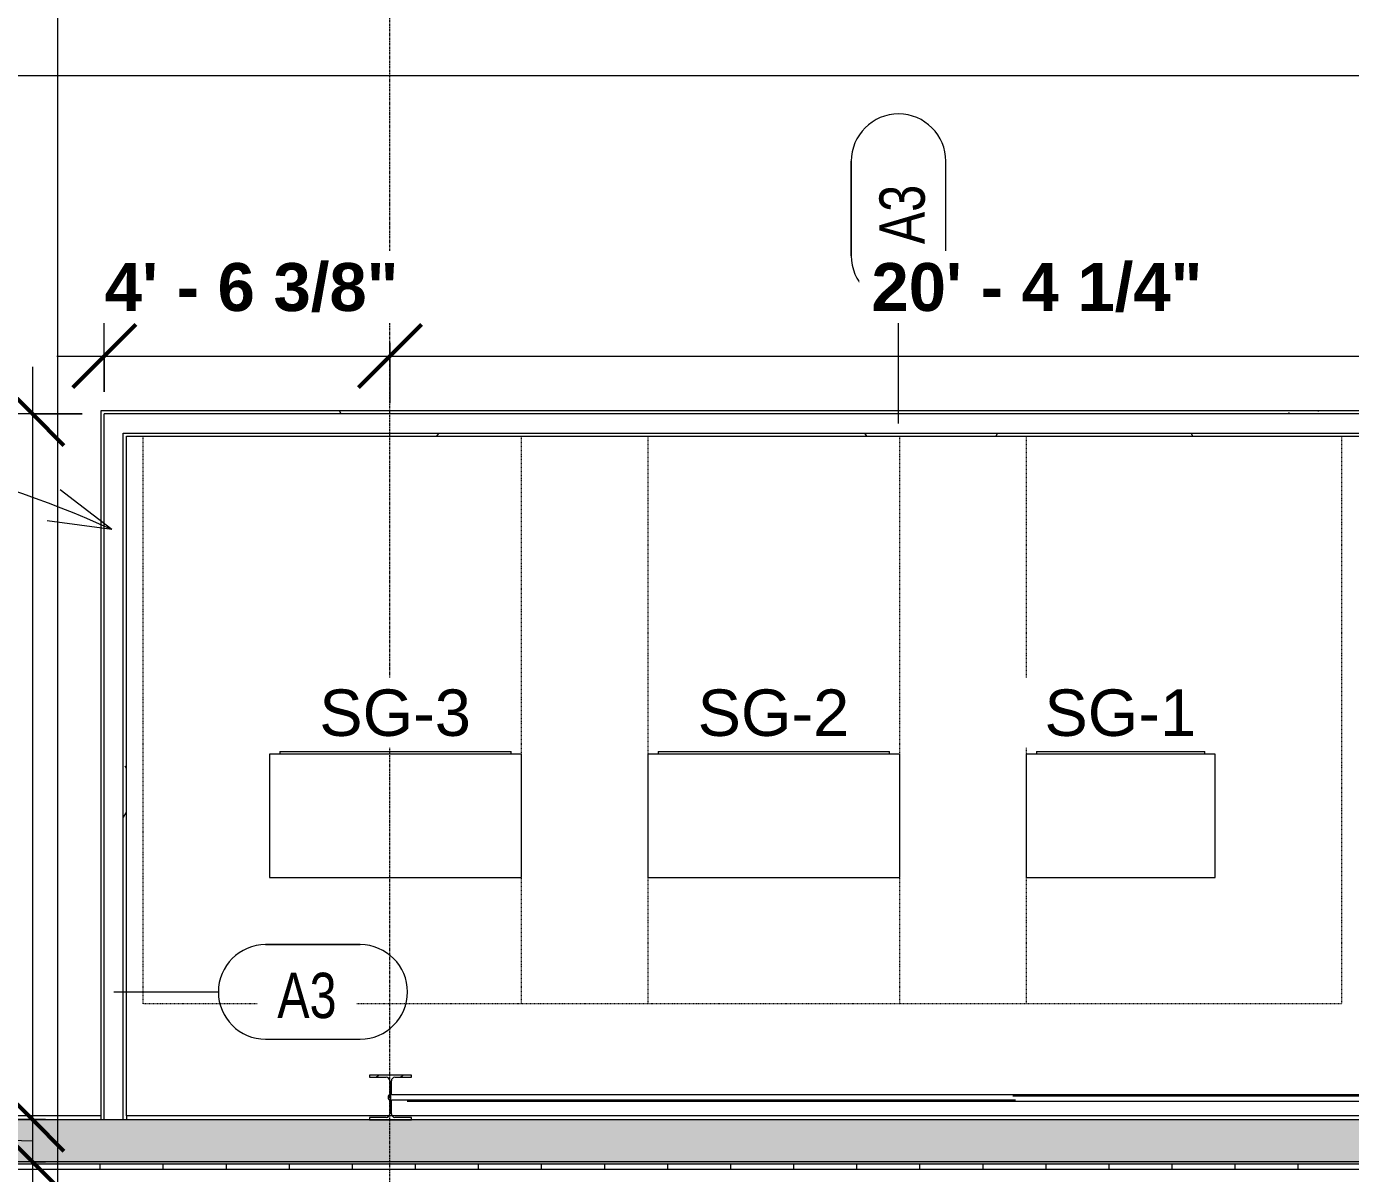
# Model space of a CAD drawing. Header units: inches. Extents: x 21592 to 24810, y -23179 to -20467.
# Drawn here: x 22486 to 22737.9, y -22797.6 to -22579.2 of the extents above; entities that cross this region are included whole.
import ezdxf

# ---------------------------------------------------------------- set-up
doc = ezdxf.new("R2010")
doc.units = ezdxf.units.IN
doc.header["$MEASUREMENT"] = 0
doc.linetypes.add('Dash', pattern=[0.25, 0.125, -0.125])
doc.linetypes.add('Grid Line 1_2_', pattern=[0.875, 0.5, -0.125, 0.125, -0.125])
for name, color, linetype, lineweight in [('A-ANNO-DIMS', 211, 'Continuous', 9), ('A-ANNO-DIMS-96', 211, 'Continuous', 9), ('A-WALL', 113, 'Continuous', 20), ('A-WALL-IDEN', 211, 'Continuous', 9), ('A-WALL-PATT', 111, 'Continuous', 50), ('E-ELE-QPM-IDEN', 2, 'Continuous', 9), ('E-ELEC-EQPM', 71, 'Continuous', 20), ('G-ANNO-SYMB', 111, 'Continuous', 9), ('G-ANNO-TEXT', 231, 'Continuous', 9), ('I-WALL', 2, 'Continuous', 20), ('S-BEAM', 12, 'Continuous', 20), ('S-COLS', 52, 'Continuous', 20), ('S-GRID', 1, 'Continuous', 9)]:
    doc.layers.add(name, color=color, linetype=linetype, lineweight=lineweight)
doc.styles.add('Arial_1', font='arial.ttf', dxfattribs={"height": 8.851796})
doc.styles.add('Arial_B', font='arialbd.ttf', dxfattribs={"height": 9.132806})
doc.styles.add('Century Gothic_1', font='GOTHIC.TTF', dxfattribs={"width": 0.8, "height": 8.622671})
doc.dimstyles.new('OD_Dimension', dxfattribs={"dimscale": 12, "dimtxt": 9, "dimasz": 1, "dimexe": 0.75, "dimexo": 0.5, "dimgap": 0.5, "dimtad": 1, "dimdec": 4, "dimrnd": 0.0625, "dimzin": 3, "dimdsep": 46, "dimlunit": 4, "dimtxsty": 'Arial_B', "dimblk1": 'OBLIQUE', "dimblk2": 'OBLIQUE', "dimsah": 1, "dimcen": 0.09, "dimdle": 0.75, "dimazin": 0, "dimtfac": 1, "dimtdec": 4, "dimtix": 1, "dimtmove": 1, "dimatfit": 3, "dimfxl": 1, "dimtvp": 1, "dimtfill": 1, "dimfrac": 2, "dimtolj": 1, "dimtzin": 0, "dimlwd": 13, "dimlwe": 13, "dimarcsym": 2})
doc.dimstyles.new('OD_Dimension_1', dxfattribs={"dimscale": 12, "dimtxt": 9, "dimasz": 1, "dimexe": 0.75, "dimexo": 0.5, "dimgap": 0.5, "dimtad": 1, "dimdec": 4, "dimrnd": 0.0625, "dimzin": 3, "dimdsep": 46, "dimlunit": 4, "dimtxsty": 'Arial_B', "dimblk1": 'OBLIQUE', "dimblk2": 'OBLIQUE', "dimsah": 1, "dimcen": 0.09, "dimdle": 0.75, "dimazin": 0, "dimtfac": 1, "dimtdec": 4, "dimtix": 1, "dimtmove": 0, "dimatfit": 3, "dimfxl": 1, "dimtvp": 1, "dimtfill": 1, "dimfrac": 2, "dimtolj": 1, "dimtzin": 0, "dimlwd": 13, "dimlwe": 13, "dimarcsym": 2})
pattern_1 = [(0, (0, 0), (30.72, 7.68), [1.267, -21.773, 1.267, -21.773, -122.88]), (0, (0, 0), (30.72, 7.68), [-46.08, 1.267, -44.813, 1.267, -21.773, -53.76]), (0, (0, 0), (30.72, 7.68), [-115.2, 1.267, -14.093, 1.267, -37.133]), (120, (11.52, 3.84), (-22.0110751, 22.7643004), [1.267, -21.773, 1.267, -21.773, -122.88]), (120, (11.52, 3.84), (-22.0110751, 22.7643004), [-46.08, 1.267, -44.813, 1.267, -21.773, -53.76]), (120, (11.52, 3.84), (-22.0110751, 22.7643004), [-115.2, 1.267, -14.093, 1.267, -37.133]), (240, (15.36, 19.2), (-8.7089249, -30.4443004), [1.267, -21.773, 1.267, -21.773, -122.88]), (240, (15.36, 19.2), (-8.7089249, -30.4443004), [-46.08, 1.267, -44.813, 1.267, -21.773, -53.76]), (240, (15.36, 19.2), (-8.7089249, -30.4443004), [-115.2, 1.267, -14.093, 1.267, -37.133])]

# ---------------------------------------------------------------- blocks, each defined once
blk = doc.blocks.new('Round Bar - 1_-1778723-Enlarged First Floor Plan _West_')
at = {"layer": 'S-BEAM', "color": 43, "lineweight": 13}
for p, q in [((22791.14, -22782.55), (22555.06, -22782.55)), ((22795.82, -22782.55), (22791.61, -22782.55)), ((22555.06, -22783.55), (22674.18, -22783.55)), ((22792.01, -22783.55), (22795.82, -22783.55))]:
    blk.add_line(p, q, dxfattribs=at)
for centre, start_param, end_param in [((22555.06, -22783.05), 0, 3.141593), ((22555.06, -22783.05), 3.141593, 6.283185), ((22795.82, -22783.05), 4.516039, 6.283185), ((22795.82, -22783.05), 3.141593, 3.707225)]:
    blk.add_ellipse(centre, major_axis=(0, 0.5), ratio=0.535131, start_param=start_param, end_param=end_param, dxfattribs=at)
blk = doc.blocks.new('Round Bar - 1_-1778817-Enlarged First Floor Plan _West_')
at = {"layer": 'S-BEAM', "color": 43, "lineweight": 13}
for p, q in [((22558.4, -22783.8), (22791.18, -22783.8)), ((22791.18, -22782.8), (22673.67, -22782.8))]:
    blk.add_line(p, q, dxfattribs=at)
for start_param, end_param in [(0, 3.141593), (3.141593, 6.283185)]:
    blk.add_ellipse((22791.18, -22783.3), major_axis=(0, 0.5), ratio=0.56248, start_param=start_param, end_param=end_param, dxfattribs=at)
blk = doc.blocks.new('Transformer Switchboard - 24_deep x 48_ wide x 90_H-1281217-Enlarged First Floor Plan _West_')
at = {"layer": 'E-ELEC-EQPM', "color": 43, "linetype": 'Dash', "lineweight": 13}
for p, q in [((-48, -84), (-48, 24)), ((-48, 24), (48, 24)), ((48, 24), (48, -84)), ((48, -84), (-48, -84))]:
    blk.add_line(p, q, dxfattribs=at)
at = {"layer": 'E-ELEC-EQPM', "color": 43, "lineweight": 13}
for p, q in [((24, 0), (-24, 0)), ((-24, 0), (-24, -23.5)), ((24, -23.5), (24, 0)), ((-24, -23.5), (24, -23.5)), ((-22, -23.5), (-22, -24)), ((22, -24), (-22, -24)), ((22, -24), (22, -23.5))]:
    blk.add_line(p, q, dxfattribs=at)
blk = doc.blocks.new('Transformer Switchboard - 24_deep x 36_ wide x 90_H-1281523-Enlarged First Floor Plan _West_')
at = {"layer": 'E-ELEC-EQPM', "color": 43, "linetype": 'Dash', "lineweight": 13}
for p, q in [((-42, -84), (-42, 24)), ((-42, 24), (42, 24)), ((42, 24), (42, -84)), ((42, -84), (-42, -84))]:
    blk.add_line(p, q, dxfattribs=at)
at = {"layer": 'E-ELEC-EQPM', "color": 43, "lineweight": 13}
for p, q in [((18, 0), (-18, 0)), ((-18, 0), (-18, -23.5)), ((18, -23.5), (18, 0)), ((-18, -23.5), (18, -23.5)), ((-16, -23.5), (-16, -24)), ((16, -24), (-16, -24)), ((16, -24), (16, -23.5))]:
    blk.add_line(p, q, dxfattribs=at)
blk = doc.blocks.new('DIMBLOCK10-Enlarged First Floor Plan _West_')
at = {"layer": 'A-ANNO-DIMS-96', "lineweight": 13}
for p, q in [((22487.11, -22643.99), (22487.11, -22787.3)), ((22496.58, -22652.99), (22478.11, -22652.99)), ((22487.11, -22652.99), (22496.58, -22652.99)), ((22489.6, -22787.3), (22478.11, -22787.3)), ((22487.11, -22787.3), (22489.6, -22787.3))]:
    blk.add_line(p, q, dxfattribs=at)
at = {"layer": 'A-ANNO-DIMS-96', "lineweight": 50}
for p, q in [((22487.11, -22652.99), (22481.11, -22646.99)), ((22487.11, -22652.99), (22493.11, -22658.99)), ((22487.11, -22787.3), (22481.11, -22781.3)), ((22487.11, -22787.3), (22493.11, -22793.3))]:
    blk.add_line(p, q, dxfattribs=at)
at = {"layer": 'A-ANNO-DIMS-96', "color": 0, "lineweight": 13, "insert": (22469.41, -22754.08), "char_height": 9.1328, "width": 81.4286, "attachment_point": 1, "rotation": 90, "line_spacing_factor": 0.938532, "style": 'Arial_B', "bg_fill": 3, "box_fill_scale": 1.25, "bg_fill_color": 0, "bg_fill_transparency": 0}
blk.add_mtext('11\' - 2 5/16"', dxfattribs=at)
blk = doc.blocks.new('_Oblique')
at = {"color": 0, "linetype": 'ByBlock', "lineweight": -2}
blk.add_line((-0.5, -0.5), (0.5, 0.5), dxfattribs=at)
blk = doc.blocks.new('DIMBLOCK11-Enlarged First Floor Plan _West_')
at = {"layer": 'A-ANNO-DIMS-96', "lineweight": 50}
for p, q in [((22487.11, -22787.3), (22481.11, -22781.3)), ((22487.11, -22787.3), (22493.11, -22793.3)), ((22487.11, -22795.3), (22481.11, -22789.3)), ((22487.11, -22795.3), (22493.11, -22801.3))]:
    blk.add_line(p, q, dxfattribs=at)
at = {"layer": 'A-ANNO-DIMS-96', "lineweight": 13}
for p, q in [((22489.6, -22787.3), (22478.11, -22787.3)), ((22487.11, -22787.3), (22487.11, -22804.3)), ((22487.11, -22787.3), (22489.6, -22787.3)), ((22489.6, -22795.3), (22478.11, -22795.3)), ((22487.11, -22795.3), (22489.6, -22795.3))]:
    blk.add_line(p, q, dxfattribs=at)
blk.add_ellipse((22487.11, -22751.64), major_axis=(40.3, 0), ratio=0.984189, start_param=3.141593, end_param=4.712389, dxfattribs=at)
at = {"layer": 'A-ANNO-DIMS-96', "color": 0, "lineweight": 13, "insert": (22442.25, -22751.64), "char_height": 9.133, "width": 54.8571, "attachment_point": 1, "rotation": 90, "line_spacing_factor": 0.938532, "style": 'Arial_B', "bg_fill": 3, "box_fill_scale": 1.25, "bg_fill_color": 0, "bg_fill_transparency": 0}
blk.add_mtext('8" GIRT', dxfattribs=at)
blk = doc.blocks.new('Wall Tag - 1_4_-1369832-Enlarged First Floor Plan _West_')
at = {"layer": 'A-WALL-IDEN', "color": 153}
for p, q in [((-0.0822, 0.0968), (0.1053, 0.0968)), ((0.1053, 0.0968), (-0.0822, 0.0968)), ((-0.0822, -0.0907), (0.1053, -0.0907)), ((-0.0822, -0.0907), (0.1053, -0.0907))]:
    blk.add_line(p, q, dxfattribs=at)
for centre, start, end in [((-0.0822, 0.0031), 90, 270), ((-0.0822, 0.0031), 90, 270), ((0.1053, 0.0031), 270, 90), ((0.1053, 0.0031), 270, 90)]:
    blk.add_arc(centre, 0.0937, start, end, dxfattribs=at)
blk = doc.blocks.new('DIMBLOCK17-Enlarged First Floor Plan _West_')
at = {"layer": 'A-ANNO-DIMS-96', "lineweight": 13}
for p, q in [((22500.77, -22648.8), (22500.77, -22632.96)), ((22555.14, -22639.48), (22555.14, -22650.96)), ((22555.14, -22641.96), (22555.14, -22639.48)), ((22491.77, -22641.96), (22555.14, -22641.96)), ((22500.77, -22641.96), (22500.77, -22648.8))]:
    blk.add_line(p, q, dxfattribs=at)
at = {"layer": 'A-ANNO-DIMS-96', "lineweight": 50}
for p, q in [((22500.77, -22641.96), (22506.77, -22635.96)), ((22555.14, -22641.96), (22561.14, -22635.96)), ((22500.77, -22641.96), (22494.77, -22647.96)), ((22555.14, -22641.96), (22549.14, -22647.96))]:
    blk.add_line(p, q, dxfattribs=at)
at = {"layer": 'A-ANNO-DIMS-96', "color": 0, "lineweight": 13, "insert": (22500.88, -22624.26), "char_height": 9.1328, "width": 64.9714, "attachment_point": 1, "line_spacing_factor": 0.938532, "style": 'Arial_B', "bg_fill": 3, "box_fill_scale": 1.25, "bg_fill_color": 0, "bg_fill_transparency": 0}
blk.add_mtext('4\' - 6 3/8"', dxfattribs=at)
blk = doc.blocks.new('DIMBLOCK18-Enlarged First Floor Plan _West_')
at = {"layer": 'A-ANNO-DIMS-96', "lineweight": 50}
for p, q in [((22555.14, -22641.96), (22561.14, -22635.96)), ((22799.39, -22641.96), (22805.39, -22635.96)), ((22555.14, -22641.96), (22549.14, -22647.96)), ((22799.39, -22641.96), (22793.39, -22647.96))]:
    blk.add_line(p, q, dxfattribs=at)
at = {"layer": 'A-ANNO-DIMS-96', "lineweight": 13}
for p, q in [((22555.14, -22639.48), (22555.14, -22650.96)), ((22555.14, -22641.96), (22555.14, -22639.48)), ((22799.39, -22639.48), (22799.39, -22650.96)), ((22799.39, -22641.96), (22799.39, -22639.48)), ((22555.14, -22641.96), (22799.39, -22641.96))]:
    blk.add_line(p, q, dxfattribs=at)
at = {"layer": 'A-ANNO-DIMS-96', "color": 0, "lineweight": 13, "insert": (22646.77, -22624.26), "char_height": 9.1328, "width": 73.2, "attachment_point": 1, "line_spacing_factor": 0.938532, "style": 'Arial_B', "bg_fill": 3, "box_fill_scale": 1.25, "bg_fill_color": 0, "bg_fill_transparency": 0}
blk.add_mtext('20\' - 4 1/4"', dxfattribs=at)

msp = doc.modelspace()

# ---------------------------------------------------------------- hatches: boundary and pattern name
at = {"layer": 'A-WALL-PATT', "lineweight": 9}
h = msp.add_hatch(dxfattribs=at)
h.set_pattern_fill('FP_11', color=8, style=0, pattern_type=2)
h.set_pattern_definition(pattern_1)
h.paths.add_polyline_path([(22759.95273, -22654.80281), (22759.95273, -22652.36531), (22500.14023, -22652.36531), (22500.14023, -22652.99031), (22759.32773, -22652.99031), (22759.32773, -22654.80281)], flags=0)
h.paths.add_polyline_path([(22795.95273, -22654.80281), (22796.57773, -22654.80281), (22796.57773, -22652.99031), (22805.39023, -22652.99031), (22805.39023, -22652.36531), (22795.95273, -22652.36531)], flags=0)
h = msp.add_hatch(dxfattribs=at)
h.set_pattern_fill('FP_11', color=8, style=0, pattern_type=2)
h.set_pattern_definition(pattern_1)
h.paths.add_polyline_path([(22500.14023, -22787.30281), (22500.76523, -22787.30281), (22500.76523, -22652.99031), (22500.14023, -22652.99031), (22500.14023, -22786.55281)], flags=0)
h = msp.add_hatch(dxfattribs=at)
h.set_pattern_fill('FP_11', color=8, style=0, pattern_type=2)
h.set_pattern_definition(pattern_1)
h.paths.add_polyline_path([(22504.39023, -22657.24031), (22759.95273, -22657.24031), (22759.95273, -22654.80281), (22759.32773, -22654.80281), (22759.32773, -22656.61531), (22504.39023, -22656.61531)], flags=0)
h.paths.add_polyline_path([(22795.95273, -22657.24031), (22801.14023, -22657.24031), (22801.14023, -22656.61531), (22796.57773, -22656.61531), (22796.57773, -22654.80281), (22795.95273, -22654.80281)], flags=0)
h = msp.add_hatch(dxfattribs=at)
h.set_pattern_fill('FP_11', color=8, style=0, pattern_type=2)
h.set_pattern_definition(pattern_1)
h.paths.add_polyline_path([(22504.39023, -22787.30281), (22505.01523, -22787.30281), (22505.01523, -22657.24031), (22504.39023, -22657.24031), (22504.39023, -22786.55281)], flags=0)
h = msp.add_hatch(dxfattribs=at)
h.set_pattern_fill('FP_7', color=8, style=0, pattern_type=2)
h.set_pattern_definition([(161.57, (0.48, 0.48), (-3.839953776, -1.544e-05), [0, -27.322, 3.034, 0]), (18.43, (-0.48, 0.48), (-3.839953776, 1.544e-05), [0, -27.322, 3.034, 0]), (108.43, (0.48, 0.48), (1.919622, -9.60052459), [9.106, -21.25]), (71.57, (-0.48, 0.48), (1.919622, 9.60052459), [9.106, -21.25])])
h.paths.add_polyline_path([(22419.32773, -22795.30281), (22419.32773, -22787.30281), (22314.76523, -22787.30281), (22314.76523, -22795.30281), (22385.15814, -22795.30281)], flags=0)
h.paths.add_polyline_path([(22459.51523, -22795.30281), (22809.95273, -22795.30281), (22809.95273, -22787.30281), (22459.51523, -22787.30281)], flags=0)
h = msp.add_hatch(dxfattribs=at)
h.set_pattern_fill('FP_9', color=8, style=0, pattern_type=2)
h.set_pattern_definition([(0, (0, 0), (15.36, 3.84), [1.267, -10.253, 1.267, -10.253, -61.44]), (0, (0, 0), (15.36, 3.84), [-23.04, 1.267, -21.773, 1.267, -10.253, -26.88]), (0, (0, 0), (15.36, 3.84), [-57.6, 1.267, -6.413, 1.267, -17.933]), (120, (5.76, 1.92), (-11.00553755, 11.3821502), [1.267, -10.253, 1.267, -10.253, -61.44]), (120, (5.76, 1.92), (-11.00553755, 11.3821502), [-23.04, 1.267, -21.773, 1.267, -10.253, -26.88]), (120, (5.76, 1.92), (-11.00553755, 11.3821502), [-57.6, 1.267, -6.413, 1.267, -17.933]), (240, (7.68, 9.6), (-4.35446245, -15.2221502), [1.267, -10.253, 1.267, -10.253, -61.44]), (240, (7.68, 9.6), (-4.35446245, -15.2221502), [-23.04, 1.267, -21.773, 1.267, -10.253, -26.88]), (240, (7.68, 9.6), (-4.35446245, -15.2221502), [-57.6, 1.267, -6.413, 1.267, -17.933])])
h.paths.add_polyline_path([(22459.51523, -22795.80281), (22809.95273, -22795.80281), (22809.95273, -22795.30281), (22459.51523, -22795.30281)], flags=0)
h.paths.add_polyline_path([(22419.32773, -22795.80281), (22419.32773, -22795.30281), (22314.76523, -22795.30281), (22314.76523, -22795.80281), (22385.15814, -22795.80281)], flags=0)
h = msp.add_hatch(dxfattribs=at)
h.set_pattern_fill('FP_10', color=8, style=0, pattern_type=2)
h.set_pattern_definition([(0, (0, 0), (0, 12), []), (90, (0, 0), (-12, 7e-16), [])])
h.paths.add_polyline_path([(22329.56958, -22796.80281), (22419.32773, -22796.80281), (22419.32773, -22795.80281), (22314.76523, -22795.80281), (22314.76523, -22796.80281)], flags=0)
h.paths.add_polyline_path([(22459.51523, -22796.80281), (22809.95273, -22796.80281), (22809.95273, -22795.80281), (22459.51523, -22795.80281)], flags=0)
at = {"layer": 'S-COLS', "lineweight": 9}
h = msp.add_hatch(dxfattribs=at)
h.set_pattern_fill('FP_6', color=8, style=0, pattern_type=2)
h.set_pattern_definition([(45, (0, 0), (-9.503515, 9.503515), []), (45, (0, 14.4), (-9.503515, 9.503515), [])])
h.paths.add_polyline_path([(22551.26523, -22787.30281), (22559.26523, -22787.30281), (22559.26523, -22786.86922), (22556.10116, -22786.86922), (22555.61226, -22786.66671), (22555.40976, -22786.17781), (22555.40976, -22783.55281), (22555.12069, -22783.55281), (22555.12069, -22786.17781), (22554.91819, -22786.66671), (22554.42929, -22786.86922), (22551.26523, -22786.86922)], flags=0)
h.paths.add_polyline_path([(22555.2421, -22782.55281), (22555.40976, -22782.55281), (22555.40976, -22779.92781), (22555.61226, -22779.43891), (22556.10116, -22779.2364), (22559.26523, -22779.2364), (22559.26523, -22778.80281), (22551.26523, -22778.80281), (22551.26523, -22779.2364), (22554.42929, -22779.2364), (22554.91819, -22779.43891), (22555.12069, -22779.92781), (22555.15721, -22782.55281)], flags=0)

# ---------------------------------------------------------------- linework, layer by layer
at = {"layer": 'A-WALL', "color": 7}
for p, q in [((22759.32773, -22652.99031), (22500.76523, -22652.99031)), ((22500.76523, -22787.30281), (22500.76523, -22652.99031)), ((22504.39023, -22656.61531), (22759.32773, -22656.61531)), ((22504.39023, -22787.30281), (22504.39023, -22656.61531)), ((22500.14023, -22786.55281), (22458.76523, -22786.55281)), ((22809.95273, -22787.30281), (22459.51523, -22787.30281)), ((22500.14023, -22786.55281), (22500.14023, -22787.30281)), ((22801.14023, -22786.55281), (22505.01523, -22786.55281)), ((22505.01523, -22786.55281), (22505.01523, -22787.30281)), ((22810.70273, -22796.80281), (22458.76523, -22796.80281)), ((22809.95273, -22795.30281), (22459.51523, -22795.30281)), ((22809.95273, -22795.80281), (22459.51523, -22795.80281))]:
    msp.add_line(p, q, dxfattribs=at)
at = {"layer": 'A-WALL-IDEN', "color": 153}
msp.add_line((22651.93333, -22654.80281), (22651.93333, -22631.88679), dxfattribs=at)
at = {"layer": 'G-ANNO-SYMB'}
for p, q in [((22491.854, -20695.61128), (22491.854, -23072.22867)), ((24577.89246, -22588.63029), (21856.39913, -22588.63029))]:
    msp.add_line(p, q, dxfattribs=at)
at = {"layer": 'I-WALL', "color": 7}
for p, q in [((22759.95273, -22652.36531), (22500.14023, -22652.36531)), ((22500.14023, -22652.36531), (22500.14023, -22786.55281)), ((22505.01523, -22657.24031), (22759.95273, -22657.24031)), ((22505.01523, -22786.55281), (22505.01523, -22657.24031))]:
    msp.add_line(p, q, dxfattribs=at)
at = {"layer": 'S-COLS', "color": 7}
for p, q in [((22559.26523, -22778.80281), (22551.26523, -22778.80281)), ((22551.26523, -22778.80281), (22551.26523, -22779.2364)), ((22551.26523, -22779.2364), (22554.42929, -22779.2364)), ((22555.12069, -22779.92781), (22555.12069, -22782.55281)), ((22555.40976, -22782.55281), (22555.40976, -22779.92781)), ((22556.10116, -22779.2364), (22559.26523, -22779.2364)), ((22559.26523, -22779.2364), (22559.26523, -22778.80281)), ((22555.12069, -22783.55281), (22555.12069, -22786.17781)), ((22555.40976, -22786.17781), (22555.40976, -22783.55281)), ((22554.42929, -22786.86922), (22551.26523, -22786.86922)), ((22551.26523, -22786.86922), (22551.26523, -22787.30281)), ((22551.26523, -22787.30281), (22559.26523, -22787.30281)), ((22559.26523, -22786.86922), (22556.10116, -22786.86922)), ((22559.26523, -22787.30281), (22559.26523, -22786.86922))]:
    msp.add_line(p, q, dxfattribs=at)
for centre, start, end in [((22554.42929, -22779.92781), 0, 90), ((22556.10116, -22779.92781), 90, 180), ((22554.42929, -22786.17781), 270, 0), ((22556.10116, -22786.17781), 180, 270)]:
    msp.add_arc(centre, 0.69141, start, end, dxfattribs=at)
at = {"layer": 'S-GRID', "linetype": 'Grid Line 1_2_'}
for p, q in [((22555.14023, -23049.14903), (22555.14023, -20633.37408)), ((24479.10753, -22787.30281), (21657.56096, -22787.30281)), ((24588.97484, -22787.30281), (21790.20666, -22787.30281)), ((24431.10753, -22795.30281), (21705.56096, -22795.30281)), ((24540.97484, -22795.30281), (21852.86259, -22795.30281))]:
    msp.add_line(p, q, dxfattribs=at)

# ---------------------------------------------------------------- block references
at = {"layer": 'A-WALL-IDEN', "color": 153, "xscale": 95.99999999999994, "yscale": 95.99999999999994, "zscale": 95.99999999999994, "rotation": 89.99999999999991}
msp.add_blockref('Wall Tag - 1_4_-1369832-Enlarged First Floor Plan _West_', (22652.22704, -22614.99146), dxfattribs=at)
at = {"layer": 'A-WALL-IDEN', "color": 153, "xscale": 95.99999999999994, "yscale": 95.99999999999994, "zscale": 95.99999999999994}
msp.add_blockref('Wall Tag - 1_4_-1369832-Enlarged First Floor Plan _West_', (22539.37448, -22763.28295), dxfattribs=at)
at = {"layer": 'E-ELEC-EQPM', "color": 43, "lineweight": 13, "rotation": 180}
for name, p in [('Transformer Switchboard - 24_deep x 48_ wide x 90_H-1281217-Enlarged First Floor Plan _West_', (22556.19883, -22741.24031)), ('Transformer Switchboard - 24_deep x 48_ wide x 90_H-1281217-Enlarged First Floor Plan _West_', (22628.19883, -22741.24031)), ('Transformer Switchboard - 24_deep x 36_ wide x 90_H-1281523-Enlarged First Floor Plan _West_', (22694.19883, -22741.24031))]:
    msp.add_blockref(name, p, dxfattribs=at)
at = {"layer": 'S-BEAM', "color": 43, "lineweight": 13}
for name in ['Round Bar - 1_-1778723-Enlarged First Floor Plan _West_', 'Round Bar - 1_-1778817-Enlarged First Floor Plan _West_']:
    msp.add_blockref(name, (0, 0), dxfattribs=at)

# ---------------------------------------------------------------- next in the draw order: texts
at = {"layer": 'A-WALL-IDEN', "insert": (22648.2927, -22615.02033), "char_height": 8.622671, "width": 14.58, "attachment_point": 2, "rotation": 90, "line_spacing_factor": 0.984117, "style": 'Century Gothic_1', "bg_fill": 3, "box_fill_scale": 1.25, "bg_fill_color": 0, "bg_fill_transparency": 0}
msp.add_mtext('A3', dxfattribs=at)
at = {"layer": 'A-WALL-IDEN', "insert": (22539.34561, -22759.34861), "char_height": 8.622671, "width": 14.58, "attachment_point": 2, "line_spacing_factor": 0.984117, "style": 'Century Gothic_1', "bg_fill": 3, "box_fill_scale": 1.25, "bg_fill_color": 0, "bg_fill_transparency": 0}
msp.add_mtext('A3', dxfattribs=at)
at = {"layer": 'E-ELE-QPM-IDEN', "char_height": 8.851796, "width": 34.344, "attachment_point": 2, "line_spacing_factor": 0.938532, "style": 'Arial_1', "bg_fill": 3, "box_fill_scale": 1.25, "bg_fill_color": 0, "bg_fill_transparency": 0}
for s, insert in [('SG-3', (22556.12295, -22705.41811)), ('SG-2', (22628.12295, -22705.41811)), ('SG-1', (22694.12295, -22705.41811))]:
    msp.add_mtext(s, dxfattribs=dict(at, insert=insert))

# ---------------------------------------------------------------- next in the draw order: dimensions: what is measured, and where the dimension line sits
at = {"layer": 'A-ANNO-DIMS', "lineweight": 13}
dim = msp.add_linear_dim(base=(22487.11302, -22787.30281), p1=(22502.57773, -22652.99031), p2=(22495.5983, -22787.30281), angle=90, dimstyle='OD_Dimension_1', override={"dimpost": '<>', "dimfxl": 134.493717}, dxfattribs=at)
dim.commit()
dim.dimension.update_dxf_attribs({"geometry": 'DIMBLOCK10-Enlarged First Floor Plan _West_', "text_midpoint": (22476.39087, -22720.14656)})

# ---------------------------------------------------------------- next in the draw order: linework, layer by layer
at = {"layer": 'A-WALL-IDEN', "color": 153}
msp.add_line((22502.57773, -22762.98924), (22522.47915, -22762.98924), dxfattribs=at)
at = {"layer": 'G-ANNO-TEXT', "color": 137}
for q in [(22492.41757, -22667.39842), (22489.93169, -22673.3293)]:
    msp.add_line((22502.24181, -22675.00257), q, dxfattribs=at)
msp.add_arc((22421.2538, -22852.70475), 195.28728, 65.4988096, 90, dxfattribs=at)

# ---------------------------------------------------------------- next in the draw order: dimensions: what is measured, and where the dimension line sits
at = {"layer": 'A-ANNO-DIMS', "lineweight": 13}
dim = msp.add_linear_dim(base=(22555.14023, -22641.96317), p1=(22500.76523, -22654.80281), p2=(22555.14023, -22633.47789), dimstyle='OD_Dimension_1', override={"dimpost": '<>', "dimfxl": 58.40713}, dxfattribs=at)
dim.commit()
dim.dimension.update_dxf_attribs({"geometry": 'DIMBLOCK17-Enlarged First Floor Plan _West_', "text_midpoint": (22527.95273, -22631.23791)})
dim = msp.add_linear_dim(base=(22487.11302, -22795.30281), p1=(22495.5983, -22787.30281), p2=(22495.5983, -22795.30281), angle=90, dimstyle='OD_Dimension', override={"dimpost": '<>GIRT', "dimfxl": 8}, dxfattribs=at)
dim.commit()
dim.dimension.update_dxf_attribs({"geometry": 'DIMBLOCK11-Enlarged First Floor Plan _West_', "text_midpoint": (22448.33997, -22724.2112), "dimtype": 160, "text_rotation": 90})

# ---------------------------------------------------------------- next in the draw order: dimensions: what is measured, and where the dimension line sits
dim = msp.add_linear_dim(base=(22799.39023, -22641.96317), p1=(22555.14023, -22633.47789), p2=(22799.39023, -22633.47789), dimstyle='OD_Dimension_1', override={"dimpost": '<>', "dimfxl": 244.25}, dxfattribs=at)
dim.commit()
dim.dimension.update_dxf_attribs({"geometry": 'DIMBLOCK18-Enlarged First Floor Plan _West_', "text_midpoint": (22677.26523, -22631.24102)})

doc.saveas('drawing.dxf')
